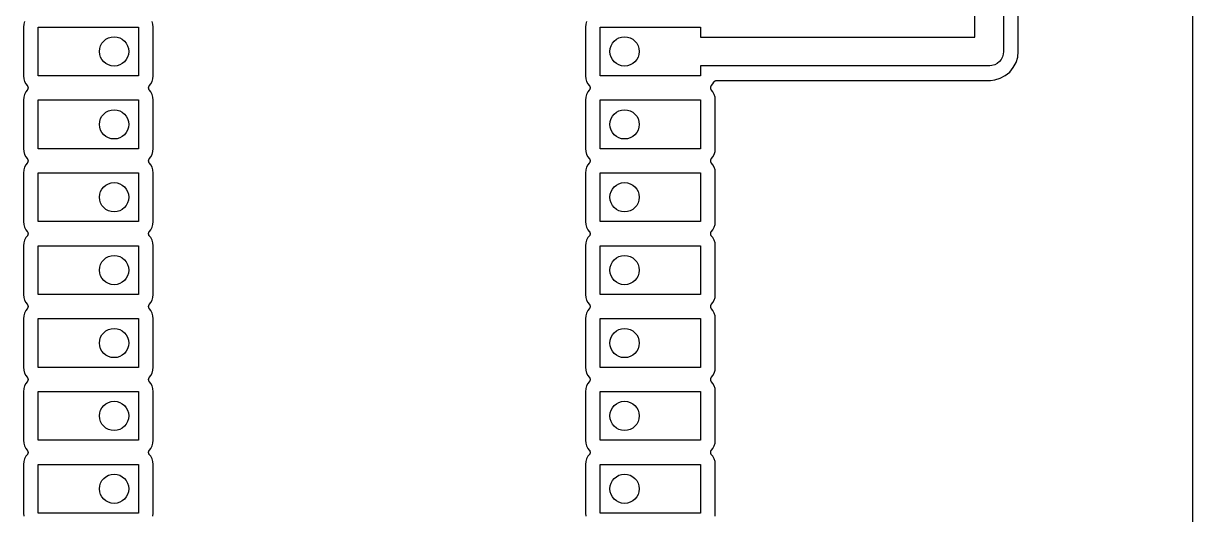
# Model space of a CAD drawing. Extents: x 191 to 259.8, y -137.9 to -38.6.
# Drawn here: x 219.09 to 259.82, y -88.53 to -71.41 of the extents above; entities that cross this region are included whole.
import ezdxf

# ---------------------------------------------------------------- set-up
doc = ezdxf.new("R2010")
doc.units = 0
doc.layers.add('BLACK', color=7, linetype='CONTINUOUS')

msp = doc.modelspace()

# ---------------------------------------------------------------- linework, layer by layer
at = {"layer": 'BLACK', "linetype": 'CONTINUOUS'}
for p, q in [((259.817, -38.76), (259.817, -137.77)), ((253.23, -47.0146), (253.23, -72.3654)), ((253.738, -72.3342), (253.738, -47.0458)), ((252.23, -71.89), (252.23, -47.49)), ((219.099, -71.4404), (219.089, -71.5462)), ((219.089, -71.5462), (219.089, -73.2338)), ((219.128, -71.3447), (219.099, -71.4404)), ((219.6, -71.54), (223.1, -71.54)), ((219.6, -73.24), (219.6, -71.54)), ((223.1, -71.54), (223.1, -73.24)), ((223.601, -71.4404), (223.572, -71.3447)), ((223.611, -71.5462), (223.601, -71.4404)), ((223.611, -73.2338), (223.611, -71.5462)), ((238.679, -71.4404), (238.669, -71.5462)), ((238.669, -71.5462), (238.669, -73.2338)), ((238.708, -71.3447), (238.679, -71.4404)), ((239.18, -71.54), (242.68, -71.54)), ((239.18, -73.24), (239.18, -71.54)), ((242.68, -71.54), (242.68, -71.89)), ((242.68, -71.89), (252.23, -71.89)), ((253.223, -72.488), (253.194, -72.5823)), ((253.232, -72.39), (253.223, -72.488)), ((253.23, -72.3654), (253.232, -72.39)), ((253.723, -72.5876), (253.743, -72.39)), ((253.739, -72.3396), (253.738, -72.3342)), ((253.738, -72.3449), (253.739, -72.3396)), ((253.739, -72.3467), (253.738, -72.3449)), ((253.743, -72.39), (253.739, -72.3467)), ((252.705, -72.89), (242.68, -72.89)), ((242.68, -72.89), (242.68, -73.24)), ((252.73, -72.8924), (252.705, -72.89)), ((252.755, -72.89), (252.73, -72.8924)), ((252.828, -72.8828), (252.755, -72.89)), ((252.922, -72.8542), (252.828, -72.8828)), ((253.009, -72.8077), (252.922, -72.8542)), ((253.085, -72.7453), (253.009, -72.8077)), ((253.148, -72.6691), (253.085, -72.7453)), ((253.194, -72.5823), (253.148, -72.6691)), ((253.572, -72.9527), (253.666, -72.7776)), ((253.666, -72.7776), (253.723, -72.5876)), ((219.089, -73.2338), (219.099, -73.3396)), ((223.1, -73.24), (219.6, -73.24)), ((223.601, -73.3396), (223.611, -73.2338)), ((238.669, -73.2338), (238.679, -73.3396)), ((242.68, -73.24), (239.18, -73.24)), ((253.118, -73.3258), (253.293, -73.2322)), ((253.293, -73.2322), (253.446, -73.1062)), ((253.446, -73.1062), (253.572, -72.9527)), ((219.099, -73.3396), (219.128, -73.4353)), ((219.128, -73.4353), (219.176, -73.5236)), ((219.176, -73.5236), (219.221, -73.5794)), ((219.221, -73.5794), (219.222, -73.58)), ((219.222, -73.58), (219.222, -73.58)), ((219.222, -73.58), (219.222, -73.5801)), ((219.222, -73.5801), (219.223, -73.5808)), ((219.223, -73.5808), (219.229, -73.5909)), ((219.229, -73.5909), (219.236, -73.6007)), ((219.24, -73.709), (219.235, -73.72)), ((219.236, -73.6007), (219.236, -73.6012)), ((219.236, -73.6012), (219.236, -73.6016)), ((219.236, -73.6016), (219.24, -73.6127)), ((219.24, -73.6127), (219.245, -73.6237)), ((219.244, -73.698), (219.24, -73.709)), ((219.245, -73.6971), (219.244, -73.6975)), ((219.244, -73.6975), (219.244, -73.698)), ((219.245, -73.6237), (219.245, -73.6242)), ((219.245, -73.6242), (219.245, -73.6246)), ((219.245, -73.6246), (219.247, -73.6363)), ((219.247, -73.6854), (219.245, -73.6971)), ((219.247, -73.6363), (219.25, -73.648)), ((219.249, -73.6738), (219.247, -73.6854)), ((219.25, -73.6728), (219.249, -73.6733)), ((219.249, -73.6733), (219.249, -73.6738)), ((219.25, -73.648), (219.25, -73.6485)), ((219.25, -73.6485), (219.25, -73.649)), ((219.25, -73.649), (219.25, -73.6608)), ((219.25, -73.6608), (219.25, -73.6728)), ((223.45, -73.6472), (223.451, -73.6467)), ((223.45, -73.6592), (223.45, -73.6472)), ((223.45, -73.671), (223.45, -73.6592)), ((223.45, -73.6715), (223.45, -73.671)), ((223.45, -73.672), (223.45, -73.6715)), ((223.453, -73.6837), (223.45, -73.672)), ((223.451, -73.6462), (223.453, -73.6346)), ((223.451, -73.6467), (223.451, -73.6462)), ((223.453, -73.6346), (223.455, -73.6229)), ((223.455, -73.6954), (223.453, -73.6837)), ((223.455, -73.6229), (223.456, -73.6225)), ((223.455, -73.6958), (223.455, -73.6954)), ((223.455, -73.6963), (223.455, -73.6958)), ((223.46, -73.7073), (223.455, -73.6963)), ((223.456, -73.622), (223.46, -73.611)), ((223.456, -73.6225), (223.456, -73.622)), ((223.46, -73.611), (223.465, -73.6)), ((223.464, -73.7184), (223.46, -73.7073)), ((223.465, -73.5992), (223.472, -73.5893)), ((223.465, -73.5996), (223.465, -73.5992)), ((223.465, -73.6), (223.465, -73.5996)), ((223.472, -73.5893), (223.479, -73.5794)), ((223.479, -73.5794), (223.524, -73.5236)), ((223.524, -73.5236), (223.572, -73.4353)), ((223.572, -73.4353), (223.601, -73.3396)), ((238.679, -73.3396), (238.708, -73.4353)), ((238.708, -73.4353), (238.756, -73.5236)), ((238.756, -73.5236), (238.801, -73.5794)), ((238.801, -73.5794), (238.802, -73.58)), ((238.802, -73.58), (238.802, -73.58)), ((238.802, -73.58), (238.802, -73.5801)), ((238.802, -73.5801), (238.803, -73.5808)), ((238.803, -73.5808), (238.809, -73.5909)), ((238.809, -73.5909), (238.816, -73.6007)), ((238.82, -73.709), (238.815, -73.72)), ((238.816, -73.6007), (238.816, -73.6012)), ((238.816, -73.6012), (238.816, -73.6016)), ((238.816, -73.6016), (238.82, -73.6127)), ((238.82, -73.6127), (238.825, -73.6237)), ((238.824, -73.698), (238.82, -73.709)), ((238.825, -73.6971), (238.824, -73.6975)), ((238.824, -73.6975), (238.824, -73.698)), ((238.825, -73.6237), (238.825, -73.6242)), ((238.825, -73.6242), (238.825, -73.6246)), ((238.825, -73.6246), (238.827, -73.6363)), ((238.827, -73.6854), (238.825, -73.6971)), ((238.827, -73.6363), (238.83, -73.648)), ((238.829, -73.6738), (238.827, -73.6854)), ((238.83, -73.6728), (238.829, -73.6733)), ((238.829, -73.6733), (238.829, -73.6738)), ((238.83, -73.648), (238.83, -73.6485)), ((238.83, -73.6485), (238.83, -73.649)), ((238.83, -73.649), (238.83, -73.6608)), ((238.83, -73.6608), (238.83, -73.6728)), ((243.03, -73.6472), (243.031, -73.6467)), ((243.03, -73.6592), (243.03, -73.6472)), ((243.03, -73.671), (243.03, -73.6592)), ((243.03, -73.6715), (243.03, -73.671)), ((243.03, -73.672), (243.03, -73.6715)), ((243.033, -73.6837), (243.03, -73.672)), ((243.031, -73.6462), (243.033, -73.6346)), ((243.031, -73.6467), (243.031, -73.6462)), ((243.033, -73.6346), (243.035, -73.6229)), ((243.035, -73.6954), (243.033, -73.6837)), ((243.035, -73.6229), (243.036, -73.6225)), ((243.035, -73.6958), (243.035, -73.6954)), ((243.035, -73.6963), (243.035, -73.6958)), ((243.04, -73.7073), (243.035, -73.6963)), ((243.036, -73.622), (243.04, -73.611)), ((243.036, -73.6225), (243.036, -73.622)), ((243.04, -73.611), (243.045, -73.6)), ((243.044, -73.7184), (243.04, -73.7073)), ((243.045, -73.5992), (243.052, -73.5893)), ((243.045, -73.5996), (243.045, -73.5992)), ((243.045, -73.6), (243.045, -73.5996)), ((243.052, -73.5893), (243.059, -73.5794)), ((243.059, -73.5794), (243.104, -73.5236)), ((243.104, -73.5236), (243.136, -73.4651)), ((243.136, -73.4651), (243.137, -73.4636)), ((243.137, -73.4636), (243.14, -73.4589)), ((243.14, -73.4589), (243.142, -73.454)), ((243.142, -73.454), (243.147, -73.4488)), ((243.147, -73.4488), (243.151, -73.4432)), ((243.151, -73.4432), (243.155, -73.4392)), ((243.155, -73.4392), (243.158, -73.4349)), ((243.158, -73.4349), (243.163, -73.4306)), ((243.163, -73.4306), (243.168, -73.4258)), ((243.168, -73.4258), (243.173, -73.4228)), ((243.173, -73.4228), (243.177, -73.4192)), ((243.177, -73.4192), (243.183, -73.416)), ((243.183, -73.416), (243.189, -73.4123)), ((243.189, -73.4123), (243.194, -73.4102)), ((243.194, -73.4102), (243.199, -73.4076)), ((243.199, -73.4076), (243.206, -73.4056)), ((243.206, -73.4056), (243.212, -73.4031)), ((243.212, -73.4031), (243.218, -73.402)), ((243.218, -73.402), (243.223, -73.4004)), ((243.223, -73.4004), (243.23, -73.3998)), ((243.23, -73.3998), (243.236, -73.3985)), ((243.236, -73.3985), (243.242, -73.3985)), ((243.242, -73.3985), (243.248, -73.398)), ((243.248, -73.398), (252.674, -73.398)), ((252.674, -73.398), (252.676, -73.398)), ((252.676, -73.398), (252.681, -73.3986)), ((252.681, -73.3986), (252.687, -73.3986)), ((252.687, -73.3986), (252.73, -73.4029)), ((252.73, -73.4029), (252.773, -73.3986)), ((252.773, -73.3986), (252.928, -73.3834)), ((252.773, -73.3986), (252.773, -73.3986)), ((252.928, -73.3834), (253.118, -73.3258)), ((219.099, -73.9804), (219.089, -74.0862)), ((219.089, -74.0862), (219.089, -75.7738)), ((219.128, -73.8847), (219.099, -73.9804)), ((219.176, -73.7964), (219.128, -73.8847)), ((219.221, -73.7406), (219.176, -73.7964)), ((219.228, -73.7306), (219.221, -73.7406)), ((219.235, -73.7208), (219.228, -73.7306)), ((219.235, -73.72), (219.235, -73.7204)), ((219.235, -73.7204), (219.235, -73.7208)), ((219.6, -74.08), (223.1, -74.08)), ((219.6, -75.78), (219.6, -74.08)), ((223.1, -74.08), (223.1, -75.78)), ((223.464, -73.7188), (223.464, -73.7184)), ((223.464, -73.7193), (223.464, -73.7188)), ((223.471, -73.7292), (223.464, -73.7193)), ((223.477, -73.7392), (223.471, -73.7292)), ((223.478, -73.7399), (223.477, -73.7392)), ((223.478, -73.74), (223.478, -73.7399)), ((223.479, -73.7406), (223.478, -73.74)), ((223.478, -73.74), (223.478, -73.74)), ((223.524, -73.7964), (223.479, -73.7406)), ((223.572, -73.8847), (223.524, -73.7964)), ((223.601, -73.9804), (223.572, -73.8847)), ((223.611, -74.0862), (223.601, -73.9804)), ((223.611, -75.7738), (223.611, -74.0862)), ((238.679, -73.9804), (238.669, -74.0862)), ((238.669, -74.0862), (238.669, -75.7738)), ((238.708, -73.8847), (238.679, -73.9804)), ((238.756, -73.7964), (238.708, -73.8847)), ((238.801, -73.7406), (238.756, -73.7964)), ((238.808, -73.7306), (238.801, -73.7406)), ((238.815, -73.7208), (238.808, -73.7306)), ((238.815, -73.72), (238.815, -73.7204)), ((238.815, -73.7204), (238.815, -73.7208)), ((239.18, -74.08), (242.68, -74.08)), ((239.18, -75.78), (239.18, -74.08)), ((242.68, -74.08), (242.68, -75.78)), ((243.044, -73.7188), (243.044, -73.7184)), ((243.044, -73.7193), (243.044, -73.7188)), ((243.051, -73.7292), (243.044, -73.7193)), ((243.057, -73.7392), (243.051, -73.7292)), ((243.058, -73.7399), (243.057, -73.7392)), ((243.058, -73.74), (243.058, -73.7399)), ((243.059, -73.7406), (243.058, -73.74)), ((243.058, -73.74), (243.058, -73.74)), ((243.104, -73.7964), (243.059, -73.7406)), ((243.152, -73.8847), (243.104, -73.7964)), ((243.181, -73.9804), (243.152, -73.8847)), ((243.191, -74.0862), (243.181, -73.9804)), ((243.191, -75.7738), (243.191, -74.0862)), ((219.089, -75.7738), (219.099, -75.8796)), ((219.099, -75.8796), (219.128, -75.9753)), ((219.128, -75.9753), (219.176, -76.0636)), ((219.176, -76.0636), (219.221, -76.1194)), ((219.221, -76.1194), (219.222, -76.12)), ((219.222, -76.12), (219.222, -76.12)), ((219.222, -76.12), (219.222, -76.1201)), ((219.222, -76.1201), (219.223, -76.1208)), ((219.223, -76.1208), (219.229, -76.1309)), ((219.229, -76.1309), (219.236, -76.1407)), ((219.236, -76.1407), (219.236, -76.1412)), ((219.236, -76.1412), (219.236, -76.1416)), ((219.236, -76.1416), (219.24, -76.1527)), ((219.24, -76.1527), (219.245, -76.1637)), ((223.1, -75.78), (219.6, -75.78)), ((223.456, -76.162), (223.46, -76.151)), ((223.46, -76.151), (223.465, -76.14)), ((223.465, -76.1392), (223.472, -76.1293)), ((223.465, -76.1396), (223.465, -76.1392)), ((223.465, -76.14), (223.465, -76.1396)), ((223.472, -76.1293), (223.479, -76.1194)), ((223.479, -76.1194), (223.524, -76.0636)), ((223.524, -76.0636), (223.572, -75.9753)), ((223.572, -75.9753), (223.601, -75.8796)), ((223.601, -75.8796), (223.611, -75.7738)), ((238.669, -75.7738), (238.679, -75.8796)), ((238.679, -75.8796), (238.708, -75.9753)), ((238.708, -75.9753), (238.756, -76.0636)), ((238.756, -76.0636), (238.801, -76.1194)), ((238.801, -76.1194), (238.802, -76.12)), ((238.802, -76.12), (238.802, -76.12)), ((238.802, -76.12), (238.802, -76.1201)), ((238.802, -76.1201), (238.803, -76.1208)), ((238.803, -76.1208), (238.809, -76.1309)), ((238.809, -76.1309), (238.816, -76.1407)), ((238.816, -76.1407), (238.816, -76.1412)), ((238.816, -76.1412), (238.816, -76.1416)), ((238.816, -76.1416), (238.82, -76.1527)), ((238.82, -76.1527), (238.825, -76.1637)), ((242.68, -75.78), (239.18, -75.78)), ((243.036, -76.162), (243.04, -76.151)), ((243.04, -76.151), (243.045, -76.14)), ((243.045, -76.1392), (243.052, -76.1293)), ((243.045, -76.1396), (243.045, -76.1392)), ((243.045, -76.14), (243.045, -76.1396)), ((243.052, -76.1293), (243.059, -76.1194)), ((243.059, -76.1194), (243.104, -76.0636)), ((243.104, -76.0636), (243.152, -75.9753)), ((243.152, -75.9753), (243.181, -75.8796)), ((243.181, -75.8796), (243.191, -75.7738)), ((219.099, -76.5204), (219.089, -76.6262)), ((219.128, -76.4247), (219.099, -76.5204)), ((219.176, -76.3364), (219.128, -76.4247)), ((219.221, -76.2806), (219.176, -76.3364)), ((219.228, -76.2706), (219.221, -76.2806)), ((219.235, -76.2608), (219.228, -76.2706)), ((219.24, -76.249), (219.235, -76.26)), ((219.235, -76.26), (219.235, -76.2604)), ((219.235, -76.2604), (219.235, -76.2608)), ((219.244, -76.238), (219.24, -76.249)), ((219.245, -76.2371), (219.244, -76.2375)), ((219.244, -76.2375), (219.244, -76.238)), ((219.245, -76.1637), (219.245, -76.1642)), ((219.245, -76.1642), (219.245, -76.1646)), ((219.245, -76.1646), (219.247, -76.1763)), ((219.247, -76.2254), (219.245, -76.2371)), ((219.247, -76.1763), (219.25, -76.188)), ((219.249, -76.2138), (219.247, -76.2254)), ((219.25, -76.2128), (219.249, -76.2133)), ((219.249, -76.2133), (219.249, -76.2138)), ((219.25, -76.188), (219.25, -76.1885)), ((219.25, -76.1885), (219.25, -76.189)), ((219.25, -76.189), (219.25, -76.2008)), ((219.25, -76.2008), (219.25, -76.2128)), ((223.45, -76.1872), (223.451, -76.1867)), ((223.45, -76.1992), (223.45, -76.1872)), ((223.45, -76.211), (223.45, -76.1992)), ((223.45, -76.2115), (223.45, -76.211)), ((223.45, -76.212), (223.45, -76.2115)), ((223.453, -76.2237), (223.45, -76.212)), ((223.451, -76.1862), (223.453, -76.1746)), ((223.451, -76.1867), (223.451, -76.1862)), ((223.453, -76.1746), (223.455, -76.1629)), ((223.455, -76.2354), (223.453, -76.2237)), ((223.455, -76.1629), (223.456, -76.1625)), ((223.455, -76.2358), (223.455, -76.2354)), ((223.455, -76.2363), (223.455, -76.2358)), ((223.46, -76.2473), (223.455, -76.2363)), ((223.456, -76.1625), (223.456, -76.162)), ((223.464, -76.2584), (223.46, -76.2473)), ((223.464, -76.2588), (223.464, -76.2584)), ((223.464, -76.2593), (223.464, -76.2588)), ((223.471, -76.2692), (223.464, -76.2593)), ((223.477, -76.2792), (223.471, -76.2692)), ((223.478, -76.2799), (223.477, -76.2792)), ((223.478, -76.28), (223.478, -76.2799)), ((223.479, -76.2806), (223.478, -76.28)), ((223.478, -76.28), (223.478, -76.28)), ((223.524, -76.3364), (223.479, -76.2806)), ((223.572, -76.4247), (223.524, -76.3364)), ((223.601, -76.5204), (223.572, -76.4247)), ((223.611, -76.6262), (223.601, -76.5204)), ((238.679, -76.5204), (238.669, -76.6262)), ((238.708, -76.4247), (238.679, -76.5204)), ((238.756, -76.3364), (238.708, -76.4247)), ((238.801, -76.2806), (238.756, -76.3364)), ((238.808, -76.2706), (238.801, -76.2806)), ((238.815, -76.2608), (238.808, -76.2706)), ((238.82, -76.249), (238.815, -76.26)), ((238.815, -76.26), (238.815, -76.2604)), ((238.815, -76.2604), (238.815, -76.2608)), ((238.824, -76.238), (238.82, -76.249)), ((238.825, -76.2371), (238.824, -76.2375)), ((238.824, -76.2375), (238.824, -76.238)), ((238.825, -76.1637), (238.825, -76.1642)), ((238.825, -76.1642), (238.825, -76.1646)), ((238.825, -76.1646), (238.827, -76.1763)), ((238.827, -76.2254), (238.825, -76.2371)), ((238.827, -76.1763), (238.83, -76.188)), ((238.829, -76.2138), (238.827, -76.2254)), ((238.83, -76.2128), (238.829, -76.2133)), ((238.829, -76.2133), (238.829, -76.2138)), ((238.83, -76.188), (238.83, -76.1885)), ((238.83, -76.1885), (238.83, -76.189)), ((238.83, -76.189), (238.83, -76.2008)), ((238.83, -76.2008), (238.83, -76.2128)), ((243.03, -76.1872), (243.031, -76.1867)), ((243.03, -76.1992), (243.03, -76.1872)), ((243.03, -76.211), (243.03, -76.1992)), ((243.03, -76.2115), (243.03, -76.211)), ((243.03, -76.212), (243.03, -76.2115)), ((243.033, -76.2237), (243.03, -76.212)), ((243.031, -76.1862), (243.033, -76.1746)), ((243.031, -76.1867), (243.031, -76.1862)), ((243.033, -76.1746), (243.035, -76.1629)), ((243.035, -76.2354), (243.033, -76.2237)), ((243.035, -76.1629), (243.036, -76.1625)), ((243.035, -76.2358), (243.035, -76.2354)), ((243.035, -76.2363), (243.035, -76.2358)), ((243.04, -76.2473), (243.035, -76.2363)), ((243.036, -76.1625), (243.036, -76.162)), ((243.044, -76.2584), (243.04, -76.2473)), ((243.044, -76.2588), (243.044, -76.2584)), ((243.044, -76.2593), (243.044, -76.2588)), ((243.051, -76.2692), (243.044, -76.2593)), ((243.057, -76.2792), (243.051, -76.2692)), ((243.058, -76.2799), (243.057, -76.2792)), ((243.058, -76.28), (243.058, -76.2799)), ((243.059, -76.2806), (243.058, -76.28)), ((243.058, -76.28), (243.058, -76.28)), ((243.104, -76.3364), (243.059, -76.2806)), ((243.152, -76.4247), (243.104, -76.3364)), ((243.181, -76.5204), (243.152, -76.4247)), ((243.191, -76.6262), (243.181, -76.5204)), ((219.089, -76.6262), (219.089, -78.3138)), ((219.6, -76.62), (223.1, -76.62)), ((219.6, -78.32), (219.6, -76.62)), ((223.1, -76.62), (223.1, -78.32)), ((223.611, -78.3138), (223.611, -76.6262)), ((238.669, -76.6262), (238.669, -78.3138)), ((239.18, -76.62), (242.68, -76.62)), ((239.18, -78.32), (239.18, -76.62)), ((242.68, -76.62), (242.68, -78.32)), ((243.191, -78.3138), (243.191, -76.6262)), ((219.089, -78.3138), (219.099, -78.4196)), ((219.099, -78.4196), (219.128, -78.5153)), ((219.128, -78.5153), (219.176, -78.6036)), ((219.176, -78.6036), (219.221, -78.6594)), ((223.1, -78.32), (219.6, -78.32)), ((223.479, -78.6594), (223.524, -78.6036)), ((223.524, -78.6036), (223.572, -78.5153)), ((223.572, -78.5153), (223.601, -78.4196)), ((223.601, -78.4196), (223.611, -78.3138)), ((238.669, -78.3138), (238.679, -78.4196)), ((238.679, -78.4196), (238.708, -78.5153)), ((238.708, -78.5153), (238.756, -78.6036)), ((238.756, -78.6036), (238.801, -78.6594)), ((242.68, -78.32), (239.18, -78.32)), ((243.059, -78.6594), (243.104, -78.6036)), ((243.104, -78.6036), (243.152, -78.5153)), ((243.152, -78.5153), (243.181, -78.4196)), ((243.181, -78.4196), (243.191, -78.3138)), ((219.128, -78.9647), (219.099, -79.0604)), ((219.176, -78.8764), (219.128, -78.9647)), ((219.221, -78.8206), (219.176, -78.8764)), ((219.221, -78.6594), (219.222, -78.66)), ((219.228, -78.8106), (219.221, -78.8206)), ((219.222, -78.66), (219.222, -78.66)), ((219.222, -78.66), (219.222, -78.6601)), ((219.222, -78.6601), (219.223, -78.6608)), ((219.223, -78.6608), (219.229, -78.6709)), ((219.235, -78.8008), (219.228, -78.8106)), ((219.229, -78.6709), (219.236, -78.6807)), ((219.24, -78.789), (219.235, -78.8)), ((219.235, -78.8), (219.235, -78.8004)), ((219.235, -78.8004), (219.235, -78.8008)), ((219.236, -78.6807), (219.236, -78.6812)), ((219.236, -78.6812), (219.236, -78.6816)), ((219.236, -78.6816), (219.24, -78.6927)), ((219.24, -78.6927), (219.245, -78.7037)), ((219.244, -78.778), (219.24, -78.789)), ((219.245, -78.7771), (219.244, -78.7775)), ((219.244, -78.7775), (219.244, -78.778)), ((219.245, -78.7037), (219.245, -78.7042)), ((219.245, -78.7042), (219.245, -78.7046)), ((219.245, -78.7046), (219.247, -78.7163)), ((219.247, -78.7654), (219.245, -78.7771)), ((219.247, -78.7163), (219.25, -78.728)), ((219.249, -78.7538), (219.247, -78.7654)), ((219.25, -78.7528), (219.249, -78.7533)), ((219.249, -78.7533), (219.249, -78.7538)), ((219.25, -78.728), (219.25, -78.7285)), ((219.25, -78.7285), (219.25, -78.729)), ((219.25, -78.729), (219.25, -78.7408)), ((219.25, -78.7408), (219.25, -78.7528)), ((223.45, -78.7272), (223.451, -78.7267)), ((223.45, -78.7392), (223.45, -78.7272)), ((223.45, -78.751), (223.45, -78.7392)), ((223.45, -78.7515), (223.45, -78.751)), ((223.45, -78.752), (223.45, -78.7515)), ((223.453, -78.7637), (223.45, -78.752)), ((223.451, -78.7262), (223.453, -78.7146)), ((223.451, -78.7267), (223.451, -78.7262)), ((223.453, -78.7146), (223.455, -78.7029)), ((223.455, -78.7754), (223.453, -78.7637)), ((223.455, -78.7029), (223.456, -78.7025)), ((223.455, -78.7758), (223.455, -78.7754)), ((223.455, -78.7763), (223.455, -78.7758)), ((223.46, -78.7873), (223.455, -78.7763)), ((223.456, -78.702), (223.46, -78.691)), ((223.456, -78.7025), (223.456, -78.702)), ((223.46, -78.691), (223.465, -78.68)), ((223.464, -78.7984), (223.46, -78.7873)), ((223.464, -78.7988), (223.464, -78.7984)), ((223.464, -78.7993), (223.464, -78.7988)), ((223.471, -78.8092), (223.464, -78.7993)), ((223.465, -78.6792), (223.472, -78.6693)), ((223.465, -78.6796), (223.465, -78.6792)), ((223.465, -78.68), (223.465, -78.6796)), ((223.477, -78.8192), (223.471, -78.8092)), ((223.472, -78.6693), (223.479, -78.6594)), ((223.478, -78.8199), (223.477, -78.8192)), ((223.478, -78.82), (223.478, -78.8199)), ((223.479, -78.8206), (223.478, -78.82)), ((223.478, -78.82), (223.478, -78.82)), ((223.524, -78.8764), (223.479, -78.8206)), ((223.572, -78.9647), (223.524, -78.8764)), ((223.601, -79.0604), (223.572, -78.9647)), ((238.708, -78.9647), (238.679, -79.0604)), ((238.756, -78.8764), (238.708, -78.9647)), ((238.801, -78.8206), (238.756, -78.8764)), ((238.801, -78.6594), (238.802, -78.66)), ((238.808, -78.8106), (238.801, -78.8206)), ((238.802, -78.66), (238.802, -78.66)), ((238.802, -78.66), (238.802, -78.6601)), ((238.802, -78.6601), (238.803, -78.6608)), ((238.803, -78.6608), (238.809, -78.6709)), ((238.815, -78.8008), (238.808, -78.8106)), ((238.809, -78.6709), (238.816, -78.6807)), ((238.82, -78.789), (238.815, -78.8)), ((238.815, -78.8), (238.815, -78.8004)), ((238.815, -78.8004), (238.815, -78.8008)), ((238.816, -78.6807), (238.816, -78.6812)), ((238.816, -78.6812), (238.816, -78.6816)), ((238.816, -78.6816), (238.82, -78.6927)), ((238.82, -78.6927), (238.825, -78.7037)), ((238.824, -78.778), (238.82, -78.789)), ((238.825, -78.7771), (238.824, -78.7775)), ((238.824, -78.7775), (238.824, -78.778)), ((238.825, -78.7037), (238.825, -78.7042)), ((238.825, -78.7042), (238.825, -78.7046)), ((238.825, -78.7046), (238.827, -78.7163)), ((238.827, -78.7654), (238.825, -78.7771)), ((238.827, -78.7163), (238.83, -78.728)), ((238.829, -78.7538), (238.827, -78.7654)), ((238.83, -78.7528), (238.829, -78.7533)), ((238.829, -78.7533), (238.829, -78.7538)), ((238.83, -78.728), (238.83, -78.7285)), ((238.83, -78.7285), (238.83, -78.729)), ((238.83, -78.729), (238.83, -78.7408)), ((238.83, -78.7408), (238.83, -78.7528)), ((243.03, -78.7272), (243.031, -78.7267)), ((243.03, -78.7392), (243.03, -78.7272)), ((243.03, -78.751), (243.03, -78.7392)), ((243.03, -78.7515), (243.03, -78.751)), ((243.03, -78.752), (243.03, -78.7515)), ((243.033, -78.7637), (243.03, -78.752)), ((243.031, -78.7262), (243.033, -78.7146)), ((243.031, -78.7267), (243.031, -78.7262)), ((243.033, -78.7146), (243.035, -78.7029)), ((243.035, -78.7754), (243.033, -78.7637)), ((243.035, -78.7029), (243.036, -78.7025)), ((243.035, -78.7758), (243.035, -78.7754)), ((243.035, -78.7763), (243.035, -78.7758)), ((243.04, -78.7873), (243.035, -78.7763)), ((243.036, -78.702), (243.04, -78.691)), ((243.036, -78.7025), (243.036, -78.702)), ((243.04, -78.691), (243.045, -78.68)), ((243.044, -78.7984), (243.04, -78.7873)), ((243.044, -78.7988), (243.044, -78.7984)), ((243.044, -78.7993), (243.044, -78.7988)), ((243.051, -78.8092), (243.044, -78.7993)), ((243.045, -78.6792), (243.052, -78.6693)), ((243.045, -78.6796), (243.045, -78.6792)), ((243.045, -78.68), (243.045, -78.6796)), ((243.057, -78.8192), (243.051, -78.8092)), ((243.052, -78.6693), (243.059, -78.6594)), ((243.058, -78.8199), (243.057, -78.8192)), ((243.058, -78.82), (243.058, -78.8199)), ((243.059, -78.8206), (243.058, -78.82)), ((243.058, -78.82), (243.058, -78.82)), ((243.104, -78.8764), (243.059, -78.8206)), ((243.152, -78.9647), (243.104, -78.8764)), ((243.181, -79.0604), (243.152, -78.9647)), ((219.099, -79.0604), (219.089, -79.1662)), ((219.089, -79.1662), (219.089, -80.8538)), ((219.6, -79.16), (223.1, -79.16)), ((219.6, -80.86), (219.6, -79.16)), ((223.1, -79.16), (223.1, -80.86)), ((223.611, -79.1662), (223.601, -79.0604)), ((223.611, -80.8538), (223.611, -79.1662)), ((238.679, -79.0604), (238.669, -79.1662)), ((238.669, -79.1662), (238.669, -80.8538)), ((239.18, -79.16), (242.68, -79.16)), ((239.18, -80.86), (239.18, -79.16)), ((242.68, -79.16), (242.68, -80.86)), ((243.191, -79.1662), (243.181, -79.0604)), ((243.191, -80.8538), (243.191, -79.1662)), ((219.089, -80.8538), (219.099, -80.9596)), ((219.099, -80.9596), (219.128, -81.0553)), ((223.1, -80.86), (219.6, -80.86)), ((223.572, -81.0553), (223.601, -80.9596)), ((223.601, -80.9596), (223.611, -80.8538)), ((238.669, -80.8538), (238.679, -80.9596)), ((238.679, -80.9596), (238.708, -81.0553)), ((242.68, -80.86), (239.18, -80.86)), ((243.152, -81.0553), (243.181, -80.9596)), ((243.181, -80.9596), (243.191, -80.8538)), ((219.128, -81.0553), (219.176, -81.1436)), ((219.176, -81.4164), (219.128, -81.5047)), ((219.176, -81.1436), (219.221, -81.1994)), ((219.221, -81.3606), (219.176, -81.4164)), ((219.221, -81.1994), (219.222, -81.2)), ((219.228, -81.3506), (219.221, -81.3606)), ((219.222, -81.2), (219.222, -81.2)), ((219.222, -81.2), (219.222, -81.2001)), ((219.222, -81.2001), (219.223, -81.2008)), ((219.223, -81.2008), (219.229, -81.2109)), ((219.235, -81.3408), (219.228, -81.3506)), ((219.229, -81.2109), (219.236, -81.2207)), ((219.24, -81.329), (219.235, -81.34)), ((219.235, -81.34), (219.235, -81.3404)), ((219.235, -81.3404), (219.235, -81.3408)), ((219.236, -81.2207), (219.236, -81.2212)), ((219.236, -81.2212), (219.236, -81.2216)), ((219.236, -81.2216), (219.24, -81.2327)), ((219.24, -81.2327), (219.245, -81.2437)), ((219.244, -81.318), (219.24, -81.329)), ((219.245, -81.3171), (219.244, -81.3175)), ((219.244, -81.3175), (219.244, -81.318)), ((219.245, -81.2437), (219.245, -81.2442)), ((219.245, -81.2442), (219.245, -81.2446)), ((219.245, -81.2446), (219.247, -81.2563)), ((219.247, -81.3054), (219.245, -81.3171)), ((219.247, -81.2563), (219.25, -81.268)), ((219.249, -81.2938), (219.247, -81.3054)), ((219.25, -81.2928), (219.249, -81.2933)), ((219.249, -81.2933), (219.249, -81.2938)), ((219.25, -81.268), (219.25, -81.2685)), ((219.25, -81.2685), (219.25, -81.269)), ((219.25, -81.269), (219.25, -81.2808)), ((219.25, -81.2808), (219.25, -81.2928)), ((223.45, -81.2672), (223.451, -81.2667)), ((223.45, -81.2792), (223.45, -81.2672)), ((223.45, -81.291), (223.45, -81.2792)), ((223.45, -81.2915), (223.45, -81.291)), ((223.45, -81.292), (223.45, -81.2915)), ((223.453, -81.3037), (223.45, -81.292)), ((223.451, -81.2662), (223.453, -81.2546)), ((223.451, -81.2667), (223.451, -81.2662)), ((223.453, -81.2546), (223.455, -81.2429)), ((223.455, -81.3154), (223.453, -81.3037)), ((223.455, -81.2429), (223.456, -81.2425)), ((223.455, -81.3158), (223.455, -81.3154)), ((223.455, -81.3163), (223.455, -81.3158)), ((223.46, -81.3273), (223.455, -81.3163)), ((223.456, -81.242), (223.46, -81.231)), ((223.456, -81.2425), (223.456, -81.242)), ((223.46, -81.231), (223.465, -81.22)), ((223.464, -81.3384), (223.46, -81.3273)), ((223.464, -81.3388), (223.464, -81.3384)), ((223.464, -81.3393), (223.464, -81.3388)), ((223.471, -81.3492), (223.464, -81.3393)), ((223.465, -81.2192), (223.472, -81.2093)), ((223.465, -81.2196), (223.465, -81.2192)), ((223.465, -81.22), (223.465, -81.2196)), ((223.477, -81.3592), (223.471, -81.3492)), ((223.472, -81.2093), (223.479, -81.1994)), ((223.478, -81.3599), (223.477, -81.3592)), ((223.478, -81.36), (223.478, -81.3599)), ((223.479, -81.3606), (223.478, -81.36)), ((223.478, -81.36), (223.478, -81.36)), ((223.479, -81.1994), (223.524, -81.1436)), ((223.524, -81.4164), (223.479, -81.3606)), ((223.524, -81.1436), (223.572, -81.0553)), ((223.572, -81.5047), (223.524, -81.4164)), ((238.708, -81.0553), (238.756, -81.1436)), ((238.756, -81.4164), (238.708, -81.5047)), ((238.756, -81.1436), (238.801, -81.1994)), ((238.801, -81.3606), (238.756, -81.4164)), ((238.801, -81.1994), (238.802, -81.2)), ((238.808, -81.3506), (238.801, -81.3606)), ((238.802, -81.2), (238.802, -81.2)), ((238.802, -81.2), (238.802, -81.2001)), ((238.802, -81.2001), (238.803, -81.2008)), ((238.803, -81.2008), (238.809, -81.2109)), ((238.815, -81.3408), (238.808, -81.3506)), ((238.809, -81.2109), (238.816, -81.2207)), ((238.82, -81.329), (238.815, -81.34)), ((238.815, -81.34), (238.815, -81.3404)), ((238.815, -81.3404), (238.815, -81.3408)), ((238.816, -81.2207), (238.816, -81.2212)), ((238.816, -81.2212), (238.816, -81.2216)), ((238.816, -81.2216), (238.82, -81.2327)), ((238.82, -81.2327), (238.825, -81.2437)), ((238.824, -81.318), (238.82, -81.329)), ((238.825, -81.3171), (238.824, -81.3175)), ((238.824, -81.3175), (238.824, -81.318)), ((238.825, -81.2437), (238.825, -81.2442)), ((238.825, -81.2442), (238.825, -81.2446)), ((238.825, -81.2446), (238.827, -81.2563)), ((238.827, -81.3054), (238.825, -81.3171)), ((238.827, -81.2563), (238.83, -81.268)), ((238.829, -81.2938), (238.827, -81.3054)), ((238.83, -81.2928), (238.829, -81.2933)), ((238.829, -81.2933), (238.829, -81.2938)), ((238.83, -81.268), (238.83, -81.2685)), ((238.83, -81.2685), (238.83, -81.269)), ((238.83, -81.269), (238.83, -81.2808)), ((238.83, -81.2808), (238.83, -81.2928)), ((243.03, -81.2672), (243.031, -81.2667)), ((243.03, -81.2792), (243.03, -81.2672)), ((243.03, -81.291), (243.03, -81.2792)), ((243.03, -81.2915), (243.03, -81.291)), ((243.03, -81.292), (243.03, -81.2915)), ((243.033, -81.3037), (243.03, -81.292)), ((243.031, -81.2662), (243.033, -81.2546)), ((243.031, -81.2667), (243.031, -81.2662)), ((243.033, -81.2546), (243.035, -81.2429)), ((243.035, -81.3154), (243.033, -81.3037)), ((243.035, -81.2429), (243.036, -81.2425)), ((243.035, -81.3158), (243.035, -81.3154)), ((243.035, -81.3163), (243.035, -81.3158)), ((243.04, -81.3273), (243.035, -81.3163)), ((243.036, -81.242), (243.04, -81.231)), ((243.036, -81.2425), (243.036, -81.242)), ((243.04, -81.231), (243.045, -81.22)), ((243.044, -81.3384), (243.04, -81.3273)), ((243.044, -81.3388), (243.044, -81.3384)), ((243.044, -81.3393), (243.044, -81.3388)), ((243.051, -81.3492), (243.044, -81.3393)), ((243.045, -81.2192), (243.052, -81.2093)), ((243.045, -81.2196), (243.045, -81.2192)), ((243.045, -81.22), (243.045, -81.2196)), ((243.057, -81.3592), (243.051, -81.3492)), ((243.052, -81.2093), (243.059, -81.1994)), ((243.058, -81.3599), (243.057, -81.3592)), ((243.058, -81.36), (243.058, -81.3599)), ((243.059, -81.3606), (243.058, -81.36)), ((243.058, -81.36), (243.058, -81.36)), ((243.059, -81.1994), (243.104, -81.1436)), ((243.104, -81.4164), (243.059, -81.3606)), ((243.104, -81.1436), (243.152, -81.0553)), ((243.152, -81.5047), (243.104, -81.4164)), ((219.099, -81.6004), (219.089, -81.7062)), ((219.089, -81.7062), (219.089, -83.3938)), ((219.128, -81.5047), (219.099, -81.6004)), ((219.6, -81.7), (223.1, -81.7)), ((219.6, -83.4), (219.6, -81.7)), ((223.1, -81.7), (223.1, -83.4)), ((223.601, -81.6004), (223.572, -81.5047)), ((223.611, -81.7062), (223.601, -81.6004)), ((223.611, -83.3938), (223.611, -81.7062)), ((238.679, -81.6004), (238.669, -81.7062)), ((238.669, -81.7062), (238.669, -83.3938)), ((238.708, -81.5047), (238.679, -81.6004)), ((239.18, -83.4), (239.18, -81.7)), ((239.18, -81.7), (242.68, -81.7)), ((242.68, -81.7), (242.68, -83.4)), ((243.181, -81.6004), (243.152, -81.5047)), ((243.191, -81.7062), (243.181, -81.6004)), ((243.191, -83.3938), (243.191, -81.7062)), ((219.089, -83.3938), (219.099, -83.4996)), ((223.1, -83.4), (219.6, -83.4)), ((223.601, -83.4996), (223.611, -83.3938)), ((238.669, -83.3938), (238.679, -83.4996)), ((242.68, -83.4), (239.18, -83.4)), ((243.181, -83.4996), (243.191, -83.3938)), ((219.099, -83.4996), (219.128, -83.5953)), ((219.128, -83.5953), (219.176, -83.6836)), ((219.176, -83.6836), (219.221, -83.7394)), ((219.221, -83.7394), (219.222, -83.74)), ((219.228, -83.8906), (219.221, -83.9006)), ((219.222, -83.74), (219.222, -83.74)), ((219.222, -83.74), (219.222, -83.7401)), ((219.222, -83.7401), (219.223, -83.7408)), ((219.223, -83.7408), (219.229, -83.7509)), ((219.235, -83.8808), (219.228, -83.8906)), ((219.229, -83.7509), (219.236, -83.7607)), ((219.24, -83.869), (219.235, -83.88)), ((219.235, -83.88), (219.235, -83.8804)), ((219.235, -83.8804), (219.235, -83.8808)), ((219.236, -83.7607), (219.236, -83.7612)), ((219.236, -83.7612), (219.236, -83.7616)), ((219.236, -83.7616), (219.24, -83.7727)), ((219.24, -83.7727), (219.245, -83.7837)), ((219.244, -83.858), (219.24, -83.869)), ((219.245, -83.8571), (219.244, -83.8575)), ((219.244, -83.8575), (219.244, -83.858)), ((219.245, -83.7837), (219.245, -83.7842)), ((219.245, -83.7842), (219.245, -83.7846)), ((219.245, -83.7846), (219.247, -83.7963)), ((219.247, -83.8454), (219.245, -83.8571)), ((219.247, -83.7963), (219.25, -83.808)), ((219.249, -83.8338), (219.247, -83.8454)), ((219.25, -83.8328), (219.249, -83.8333)), ((219.249, -83.8333), (219.249, -83.8338)), ((219.25, -83.808), (219.25, -83.8085)), ((219.25, -83.8085), (219.25, -83.809)), ((219.25, -83.809), (219.25, -83.8208)), ((219.25, -83.8208), (219.25, -83.8328)), ((223.45, -83.8072), (223.451, -83.8067)), ((223.45, -83.8192), (223.45, -83.8072)), ((223.45, -83.831), (223.45, -83.8192)), ((223.45, -83.8315), (223.45, -83.831)), ((223.45, -83.832), (223.45, -83.8315)), ((223.453, -83.8437), (223.45, -83.832)), ((223.451, -83.8062), (223.453, -83.7946)), ((223.451, -83.8067), (223.451, -83.8062)), ((223.453, -83.7946), (223.455, -83.7829)), ((223.455, -83.8554), (223.453, -83.8437)), ((223.455, -83.7829), (223.456, -83.7825)), ((223.455, -83.8558), (223.455, -83.8554)), ((223.455, -83.8563), (223.455, -83.8558)), ((223.46, -83.8673), (223.455, -83.8563)), ((223.456, -83.782), (223.46, -83.771)), ((223.456, -83.7825), (223.456, -83.782)), ((223.46, -83.771), (223.465, -83.76)), ((223.464, -83.8784), (223.46, -83.8673)), ((223.464, -83.8788), (223.464, -83.8784)), ((223.464, -83.8793), (223.464, -83.8788)), ((223.471, -83.8892), (223.464, -83.8793)), ((223.465, -83.7592), (223.472, -83.7493)), ((223.465, -83.7596), (223.465, -83.7592)), ((223.465, -83.76), (223.465, -83.7596)), ((223.477, -83.8992), (223.471, -83.8892)), ((223.472, -83.7493), (223.479, -83.7394)), ((223.478, -83.8999), (223.477, -83.8992)), ((223.479, -83.7394), (223.524, -83.6836)), ((223.524, -83.6836), (223.572, -83.5953)), ((223.572, -83.5953), (223.601, -83.4996)), ((238.679, -83.4996), (238.708, -83.5953)), ((238.708, -83.5953), (238.756, -83.6836)), ((238.756, -83.6836), (238.801, -83.7394)), ((238.801, -83.7394), (238.802, -83.74)), ((238.808, -83.8906), (238.801, -83.9006)), ((238.802, -83.74), (238.802, -83.74)), ((238.802, -83.74), (238.802, -83.7401)), ((238.802, -83.7401), (238.803, -83.7408)), ((238.803, -83.7408), (238.809, -83.7509)), ((238.815, -83.8808), (238.808, -83.8906)), ((238.809, -83.7509), (238.816, -83.7607)), ((238.82, -83.869), (238.815, -83.88)), ((238.815, -83.88), (238.815, -83.8804)), ((238.815, -83.8804), (238.815, -83.8808)), ((238.816, -83.7607), (238.816, -83.7612)), ((238.816, -83.7612), (238.816, -83.7616)), ((238.816, -83.7616), (238.82, -83.7727)), ((238.82, -83.7727), (238.825, -83.7837)), ((238.824, -83.858), (238.82, -83.869)), ((238.825, -83.8571), (238.824, -83.8575)), ((238.824, -83.8575), (238.824, -83.858)), ((238.825, -83.7837), (238.825, -83.7842)), ((238.825, -83.7842), (238.825, -83.7846)), ((238.825, -83.7846), (238.827, -83.7963)), ((238.827, -83.8454), (238.825, -83.8571)), ((238.827, -83.7963), (238.83, -83.808)), ((238.829, -83.8338), (238.827, -83.8454)), ((238.83, -83.8328), (238.829, -83.8333)), ((238.829, -83.8333), (238.829, -83.8338)), ((238.83, -83.808), (238.83, -83.8085)), ((238.83, -83.8085), (238.83, -83.809)), ((238.83, -83.809), (238.83, -83.8208)), ((238.83, -83.8208), (238.83, -83.8328)), ((243.03, -83.8072), (243.031, -83.8067)), ((243.03, -83.8192), (243.03, -83.8072)), ((243.03, -83.831), (243.03, -83.8192)), ((243.03, -83.8315), (243.03, -83.831)), ((243.03, -83.832), (243.03, -83.8315)), ((243.033, -83.8437), (243.03, -83.832)), ((243.031, -83.8062), (243.033, -83.7946)), ((243.031, -83.8067), (243.031, -83.8062)), ((243.033, -83.7946), (243.035, -83.7829)), ((243.035, -83.8554), (243.033, -83.8437)), ((243.035, -83.7829), (243.036, -83.7825)), ((243.035, -83.8558), (243.035, -83.8554)), ((243.035, -83.8563), (243.035, -83.8558)), ((243.04, -83.8673), (243.035, -83.8563)), ((243.036, -83.782), (243.04, -83.771)), ((243.036, -83.7825), (243.036, -83.782)), ((243.04, -83.771), (243.045, -83.76)), ((243.044, -83.8784), (243.04, -83.8673)), ((243.044, -83.8788), (243.044, -83.8784)), ((243.044, -83.8793), (243.044, -83.8788)), ((243.051, -83.8892), (243.044, -83.8793)), ((243.045, -83.7592), (243.052, -83.7493)), ((243.045, -83.7596), (243.045, -83.7592)), ((243.045, -83.76), (243.045, -83.7596)), ((243.057, -83.8992), (243.051, -83.8892)), ((243.052, -83.7493), (243.059, -83.7394)), ((243.058, -83.8999), (243.057, -83.8992)), ((243.059, -83.7394), (243.104, -83.6836)), ((243.104, -83.6836), (243.152, -83.5953)), ((243.152, -83.5953), (243.181, -83.4996)), ((219.099, -84.1404), (219.089, -84.2462)), ((219.089, -84.2462), (219.089, -85.9338)), ((219.128, -84.0447), (219.099, -84.1404)), ((219.176, -83.9564), (219.128, -84.0447)), ((219.221, -83.9006), (219.176, -83.9564)), ((219.6, -84.24), (223.1, -84.24)), ((219.6, -85.94), (219.6, -84.24)), ((223.1, -84.24), (223.1, -85.94)), ((223.478, -83.9), (223.478, -83.8999)), ((223.479, -83.9006), (223.478, -83.9)), ((223.478, -83.9), (223.478, -83.9)), ((223.524, -83.9564), (223.479, -83.9006)), ((223.572, -84.0447), (223.524, -83.9564)), ((223.601, -84.1404), (223.572, -84.0447)), ((223.611, -84.2462), (223.601, -84.1404)), ((223.611, -85.9338), (223.611, -84.2462)), ((238.679, -84.1404), (238.669, -84.2462)), ((238.669, -84.2462), (238.669, -85.9338)), ((238.708, -84.0447), (238.679, -84.1404)), ((238.756, -83.9564), (238.708, -84.0447)), ((238.801, -83.9006), (238.756, -83.9564)), ((239.18, -84.24), (242.68, -84.24)), ((239.18, -85.94), (239.18, -84.24)), ((242.68, -84.24), (242.68, -85.94)), ((243.058, -83.9), (243.058, -83.8999)), ((243.059, -83.9006), (243.058, -83.9)), ((243.058, -83.9), (243.058, -83.9)), ((243.104, -83.9564), (243.059, -83.9006)), ((243.152, -84.0447), (243.104, -83.9564)), ((243.181, -84.1404), (243.152, -84.0447)), ((243.191, -84.2462), (243.181, -84.1404)), ((243.191, -85.9338), (243.191, -84.2462)), ((219.089, -85.9338), (219.099, -86.0396)), ((223.601, -86.0396), (223.611, -85.9338)), ((238.669, -85.9338), (238.679, -86.0396)), ((243.181, -86.0396), (243.191, -85.9338)), ((219.099, -86.0396), (219.128, -86.1353)), ((219.128, -86.1353), (219.176, -86.2236)), ((219.176, -86.2236), (219.221, -86.2794)), ((219.221, -86.2794), (219.222, -86.28)), ((219.222, -86.28), (219.222, -86.28)), ((219.222, -86.28), (219.222, -86.2801)), ((219.222, -86.2801), (219.223, -86.2808)), ((219.223, -86.2808), (219.229, -86.2909)), ((219.229, -86.2909), (219.236, -86.3007)), ((219.236, -86.3007), (219.236, -86.3012)), ((219.236, -86.3012), (219.236, -86.3016)), ((219.236, -86.3016), (219.24, -86.3127)), ((219.24, -86.3127), (219.245, -86.3237)), ((219.245, -86.3237), (219.245, -86.3242)), ((219.245, -86.3242), (219.245, -86.3246)), ((219.245, -86.3246), (219.247, -86.3363)), ((219.247, -86.3363), (219.25, -86.348)), ((223.1, -85.94), (219.6, -85.94)), ((223.451, -86.3462), (223.453, -86.3346)), ((223.453, -86.3346), (223.455, -86.3229)), ((223.455, -86.3229), (223.456, -86.3225)), ((223.456, -86.322), (223.46, -86.311)), ((223.456, -86.3225), (223.456, -86.322)), ((223.46, -86.311), (223.465, -86.3)), ((223.465, -86.2992), (223.472, -86.2893)), ((223.465, -86.2996), (223.465, -86.2992)), ((223.465, -86.3), (223.465, -86.2996)), ((223.472, -86.2893), (223.479, -86.2794)), ((223.479, -86.2794), (223.524, -86.2236)), ((223.524, -86.2236), (223.572, -86.1353)), ((223.572, -86.1353), (223.601, -86.0396)), ((238.679, -86.0396), (238.708, -86.1353)), ((238.708, -86.1353), (238.756, -86.2236)), ((238.756, -86.2236), (238.801, -86.2794)), ((238.801, -86.2794), (238.802, -86.28)), ((238.802, -86.28), (238.802, -86.28)), ((238.802, -86.28), (238.802, -86.2801)), ((238.802, -86.2801), (238.803, -86.2808)), ((238.803, -86.2808), (238.809, -86.2909)), ((238.809, -86.2909), (238.816, -86.3007)), ((238.816, -86.3007), (238.816, -86.3012)), ((238.816, -86.3012), (238.816, -86.3016)), ((238.816, -86.3016), (238.82, -86.3127)), ((238.82, -86.3127), (238.825, -86.3237)), ((238.825, -86.3237), (238.825, -86.3242)), ((238.825, -86.3242), (238.825, -86.3246)), ((238.825, -86.3246), (238.827, -86.3363)), ((238.827, -86.3363), (238.83, -86.348)), ((242.68, -85.94), (239.18, -85.94)), ((243.031, -86.3462), (243.033, -86.3346)), ((243.033, -86.3346), (243.035, -86.3229)), ((243.035, -86.3229), (243.036, -86.3225)), ((243.036, -86.322), (243.04, -86.311)), ((243.036, -86.3225), (243.036, -86.322)), ((243.04, -86.311), (243.045, -86.3)), ((243.045, -86.2992), (243.052, -86.2893)), ((243.045, -86.2996), (243.045, -86.2992)), ((243.045, -86.3), (243.045, -86.2996)), ((243.052, -86.2893), (243.059, -86.2794)), ((243.059, -86.2794), (243.104, -86.2236)), ((243.104, -86.2236), (243.152, -86.1353)), ((243.152, -86.1353), (243.181, -86.0396)), ((219.099, -86.6804), (219.089, -86.7862)), ((219.128, -86.5847), (219.099, -86.6804)), ((219.176, -86.4964), (219.128, -86.5847)), ((219.221, -86.4406), (219.176, -86.4964)), ((219.228, -86.4306), (219.221, -86.4406)), ((219.235, -86.4208), (219.228, -86.4306)), ((219.24, -86.409), (219.235, -86.42)), ((219.235, -86.42), (219.235, -86.4204)), ((219.235, -86.4204), (219.235, -86.4208)), ((219.244, -86.398), (219.24, -86.409)), ((219.245, -86.3971), (219.244, -86.3975)), ((219.244, -86.3975), (219.244, -86.398)), ((219.247, -86.3854), (219.245, -86.3971)), ((219.249, -86.3738), (219.247, -86.3854)), ((219.25, -86.3728), (219.249, -86.3733)), ((219.249, -86.3733), (219.249, -86.3738)), ((219.25, -86.348), (219.25, -86.3485)), ((219.25, -86.3485), (219.25, -86.349)), ((219.25, -86.349), (219.25, -86.3608)), ((219.25, -86.3608), (219.25, -86.3728)), ((223.45, -86.3472), (223.451, -86.3467)), ((223.45, -86.3592), (223.45, -86.3472)), ((223.45, -86.371), (223.45, -86.3592)), ((223.45, -86.3715), (223.45, -86.371)), ((223.45, -86.372), (223.45, -86.3715)), ((223.453, -86.3837), (223.45, -86.372)), ((223.451, -86.3467), (223.451, -86.3462)), ((223.455, -86.3954), (223.453, -86.3837)), ((223.455, -86.3958), (223.455, -86.3954)), ((223.455, -86.3963), (223.455, -86.3958)), ((223.46, -86.4073), (223.455, -86.3963)), ((223.464, -86.4184), (223.46, -86.4073)), ((223.464, -86.4188), (223.464, -86.4184)), ((223.464, -86.4193), (223.464, -86.4188)), ((223.471, -86.4292), (223.464, -86.4193)), ((223.477, -86.4392), (223.471, -86.4292)), ((223.478, -86.4399), (223.477, -86.4392)), ((223.478, -86.44), (223.478, -86.4399)), ((223.479, -86.4406), (223.478, -86.44)), ((223.478, -86.44), (223.478, -86.44)), ((223.524, -86.4964), (223.479, -86.4406)), ((223.572, -86.5847), (223.524, -86.4964)), ((223.601, -86.6804), (223.572, -86.5847)), ((223.611, -86.7862), (223.601, -86.6804)), ((238.679, -86.6804), (238.669, -86.7862)), ((238.708, -86.5847), (238.679, -86.6804)), ((238.756, -86.4964), (238.708, -86.5847)), ((238.801, -86.4406), (238.756, -86.4964)), ((238.808, -86.4306), (238.801, -86.4406)), ((238.815, -86.4208), (238.808, -86.4306)), ((238.82, -86.409), (238.815, -86.42)), ((238.815, -86.42), (238.815, -86.4204)), ((238.815, -86.4204), (238.815, -86.4208)), ((238.824, -86.398), (238.82, -86.409)), ((238.825, -86.3971), (238.824, -86.3975)), ((238.824, -86.3975), (238.824, -86.398)), ((238.827, -86.3854), (238.825, -86.3971)), ((238.829, -86.3738), (238.827, -86.3854)), ((238.83, -86.3728), (238.829, -86.3733)), ((238.829, -86.3733), (238.829, -86.3738)), ((238.83, -86.348), (238.83, -86.3485)), ((238.83, -86.3485), (238.83, -86.349)), ((238.83, -86.349), (238.83, -86.3608)), ((238.83, -86.3608), (238.83, -86.3728)), ((243.03, -86.3472), (243.031, -86.3467)), ((243.03, -86.3592), (243.03, -86.3472)), ((243.03, -86.371), (243.03, -86.3592)), ((243.03, -86.3715), (243.03, -86.371)), ((243.03, -86.372), (243.03, -86.3715)), ((243.033, -86.3837), (243.03, -86.372)), ((243.031, -86.3467), (243.031, -86.3462)), ((243.035, -86.3954), (243.033, -86.3837)), ((243.035, -86.3958), (243.035, -86.3954)), ((243.035, -86.3963), (243.035, -86.3958)), ((243.04, -86.4073), (243.035, -86.3963)), ((243.044, -86.4184), (243.04, -86.4073)), ((243.044, -86.4188), (243.044, -86.4184)), ((243.044, -86.4193), (243.044, -86.4188)), ((243.051, -86.4292), (243.044, -86.4193)), ((243.057, -86.4392), (243.051, -86.4292)), ((243.058, -86.4399), (243.057, -86.4392)), ((243.058, -86.44), (243.058, -86.4399)), ((243.059, -86.4406), (243.058, -86.44)), ((243.058, -86.44), (243.058, -86.44)), ((243.104, -86.4964), (243.059, -86.4406)), ((243.152, -86.5847), (243.104, -86.4964)), ((243.181, -86.6804), (243.152, -86.5847)), ((243.191, -86.7862), (243.181, -86.6804)), ((219.089, -86.7862), (219.089, -88.4738)), ((219.6, -86.78), (223.1, -86.78)), ((219.6, -88.48), (219.6, -86.78)), ((223.1, -86.78), (223.1, -88.48)), ((223.611, -88.4738), (223.611, -86.7862)), ((238.669, -86.7862), (238.669, -88.4738)), ((239.18, -86.78), (242.68, -86.78)), ((239.18, -88.48), (239.18, -86.78)), ((242.68, -86.78), (242.68, -88.48)), ((243.191, -88.4738), (243.191, -86.7862)), ((219.089, -88.4738), (219.099, -88.5796)), ((223.1, -88.48), (219.6, -88.48)), ((223.601, -88.5796), (223.611, -88.4738)), ((238.669, -88.4738), (238.679, -88.5796)), ((242.68, -88.48), (239.18, -88.48)), ((243.181, -88.5796), (243.191, -88.4738))]:
    msp.add_line(p, q, dxfattribs=at)
at = {"layer": 'BLACK'}
for centre in [(222.25, -72.39), (240.03, -72.39), (222.25, -74.93), (240.03, -74.93), (222.25, -77.47), (240.03, -77.47), (222.25, -80.01), (240.03, -80.01), (222.25, -82.55), (240.03, -82.55), (222.25, -85.09), (240.03, -85.09), (222.25, -87.63), (240.03, -87.63)]:
    msp.add_circle(centre, 0.51, dxfattribs=at)

doc.saveas('drawing.dxf')
